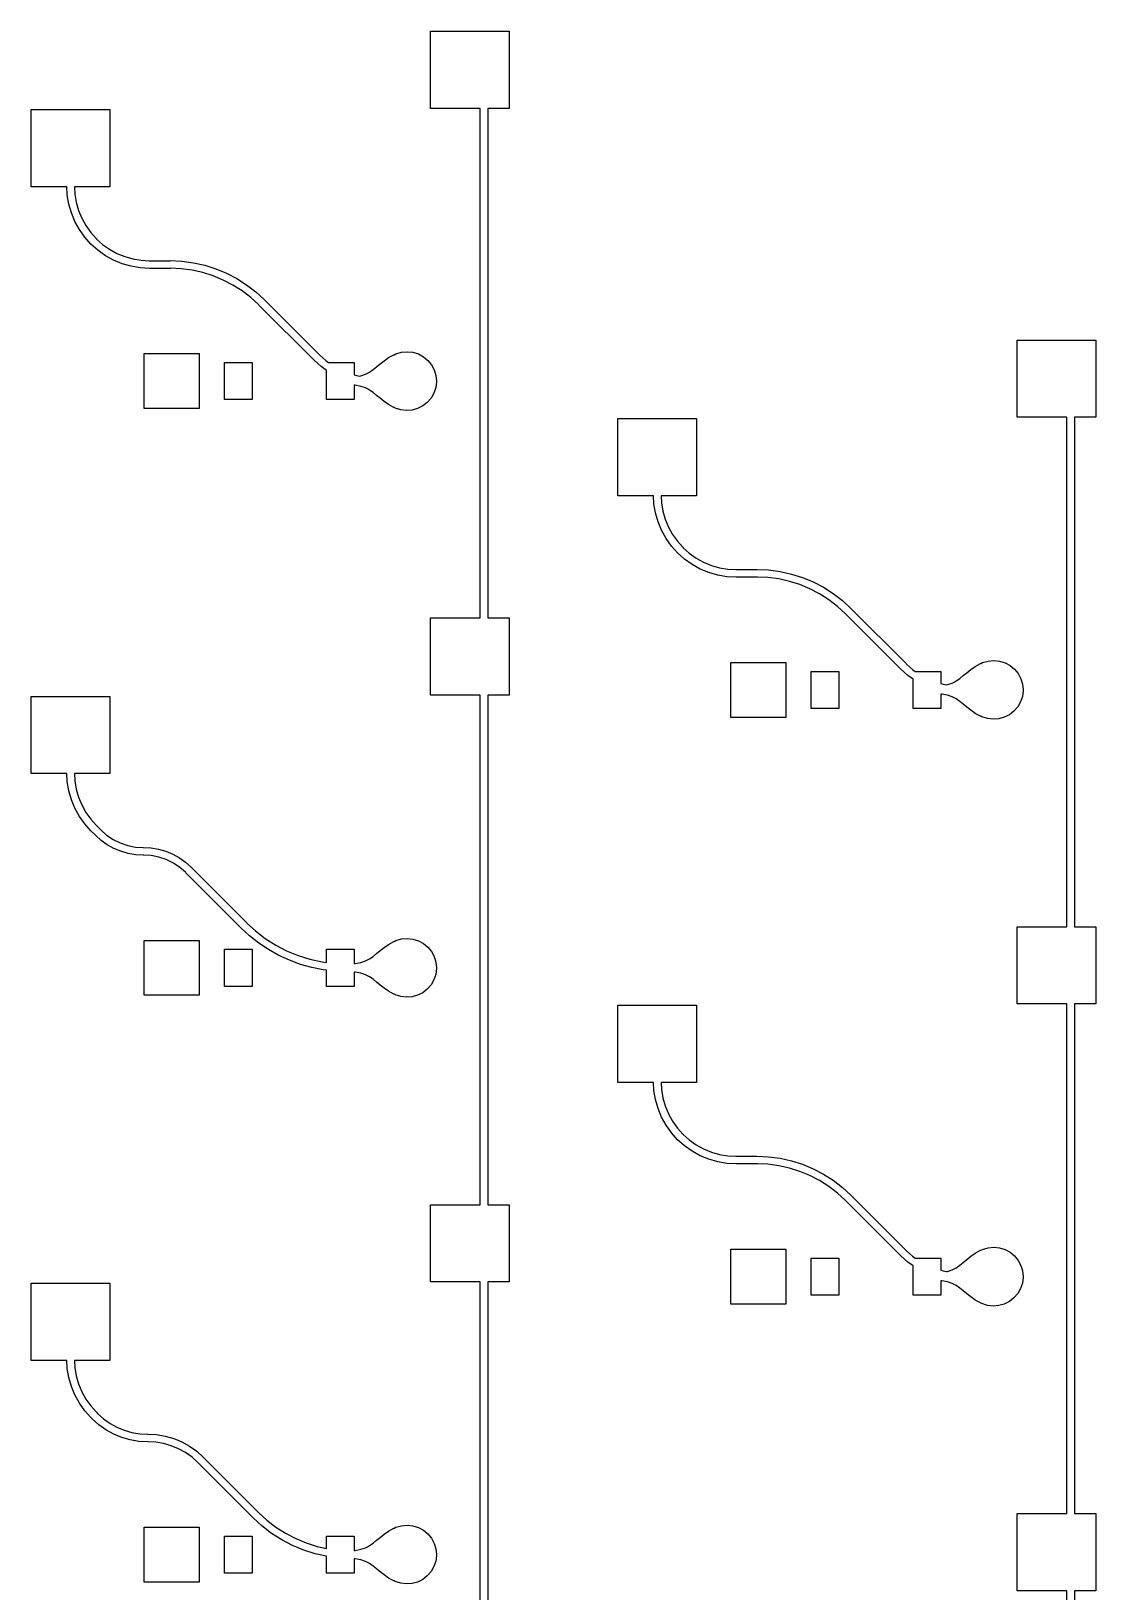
# Model space of a CAD drawing. Extents: x 2.47 to 6.76, y -6.76 to -2.24.
# Drawn here: x 3.968 to 5.325, y -4.421 to -2.432 of the extents above; entities that cross this region are included whole.
import ezdxf

# ---------------------------------------------------------------- set-up
doc = ezdxf.new("R2010")
doc.units = 0
doc.header["$MEASUREMENT"] = 0
doc.layers.add('BLACK', color=7, linetype='CONTINUOUS')

msp = doc.modelspace()

# ---------------------------------------------------------------- linework, layer by layer
at = {"layer": 'BLACK', "linetype": 'CONTINUOUS'}
for p, q in [((4.47658, -2.53031), (4.47658, -2.43189)), ((4.47658, -2.43189), (4.57698, -2.43189)), ((4.57698, -2.43189), (4.57698, -2.53031)), ((3.96765, -2.63031), (3.96765, -2.53189)), ((3.96765, -2.53189), (4.06804, -2.53189)), ((4.06804, -2.53189), (4.06804, -2.63031)), ((4.54011, -2.53031), (4.47658, -2.53031)), ((4.54011, -3.17992), (4.54011, -2.53031)), ((4.57698, -2.53031), (4.54995, -2.53031)), ((4.54995, -2.53031), (4.54995, -3.17992)), ((4.01301, -2.63031), (3.96765, -2.63031)), ((4.01359, -2.64053), (4.01301, -2.63031)), ((4.01557, -2.6522), (4.01359, -2.64053)), ((4.06804, -2.63031), (4.02271, -2.63031)), ((4.02271, -2.63031), (4.02322, -2.63944)), ((4.02322, -2.63944), (4.02502, -2.65004)), ((4.01885, -2.66357), (4.01557, -2.6522)), ((4.02338, -2.67451), (4.01885, -2.66357)), ((4.02502, -2.65004), (4.02799, -2.66037)), ((4.02799, -2.66037), (4.03211, -2.6703)), ((4.0291, -2.68487), (4.02338, -2.67451)), ((4.03595, -2.69452), (4.0291, -2.68487)), ((4.03211, -2.6703), (4.03731, -2.67971)), ((4.03731, -2.67971), (4.04353, -2.68848)), ((4.04384, -2.70335), (4.03595, -2.69452)), ((4.04353, -2.68848), (4.05038, -2.69615)), ((4.05267, -2.71124), (4.04384, -2.70335)), ((4.04384, -2.70335), (4.04384, -2.70335)), ((4.04384, -2.70335), (4.04384, -2.70335)), ((4.05038, -2.69615), (4.05074, -2.69636)), ((4.05074, -2.69636), (4.0508, -2.69639)), ((4.0508, -2.69639), (4.05104, -2.69681)), ((4.05104, -2.69681), (4.05871, -2.70366)), ((4.05871, -2.70366), (4.06748, -2.70988)), ((4.06232, -2.71809), (4.05267, -2.71124)), ((4.07268, -2.72381), (4.06232, -2.71809)), ((4.06748, -2.70988), (4.07689, -2.71508)), ((4.08362, -2.72835), (4.07268, -2.72381)), ((4.07689, -2.71508), (4.08682, -2.7192)), ((4.08682, -2.7192), (4.09715, -2.72217)), ((4.09715, -2.72217), (4.10775, -2.72397)), ((4.10775, -2.72397), (4.11802, -2.72455)), ((4.11802, -2.72455), (4.11848, -2.72443)), ((4.11848, -2.72443), (4.14498, -2.72443)), ((4.14498, -2.72442), (4.15975, -2.72507)), ((4.14498, -2.72443), (4.14498, -2.72442)), ((4.15975, -2.72507), (4.17442, -2.727)), ((4.09499, -2.73162), (4.08362, -2.72835)), ((4.10666, -2.73361), (4.09499, -2.73162)), ((4.11848, -2.73427), (4.10666, -2.73361)), ((4.14498, -2.73427), (4.11848, -2.73427)), ((4.11848, -2.73427), (4.11848, -2.73427)), ((4.14547, -2.73414), (4.14498, -2.73427)), ((4.14498, -2.73427), (4.14498, -2.73427)), ((4.15891, -2.73472), (4.14547, -2.73414)), ((4.17273, -2.73654), (4.15891, -2.73472)), ((4.18635, -2.73956), (4.17273, -2.73654)), ((4.17442, -2.727), (4.18885, -2.7302)), ((4.19964, -2.74375), (4.18635, -2.73956)), ((4.18885, -2.7302), (4.20296, -2.73465)), ((4.21253, -2.74909), (4.19964, -2.74375)), ((4.20296, -2.73465), (4.21662, -2.74031)), ((4.21662, -2.74031), (4.22974, -2.74714)), ((4.22489, -2.75553), (4.21253, -2.74909)), ((4.23665, -2.76302), (4.22489, -2.75553)), ((4.22974, -2.74714), (4.24221, -2.75508)), ((4.24772, -2.77151), (4.23665, -2.76302)), ((4.24221, -2.75508), (4.25395, -2.76409)), ((4.25395, -2.76409), (4.26485, -2.77408)), ((4.2574, -2.78039), (4.24772, -2.77151)), ((4.25789, -2.78104), (4.2574, -2.78039)), ((4.32823, -2.85137), (4.25789, -2.78104)), ((4.25789, -2.78104), (4.25789, -2.78104)), ((4.25789, -2.78104), (4.25789, -2.78104)), ((4.26485, -2.77408), (4.26485, -2.77408)), ((4.26485, -2.77408), (4.26485, -2.77408)), ((4.26485, -2.77408), (4.33519, -2.84441)), ((4.11178, -2.91295), (4.11178, -2.84295)), ((4.11178, -2.84295), (4.18178, -2.84295)), ((4.18178, -2.84295), (4.18178, -2.91295)), ((4.33519, -2.84441), (4.33519, -2.84441)), ((4.33519, -2.84441), (4.33519, -2.84441)), ((4.33519, -2.84441), (4.33565, -2.84503)), ((4.33565, -2.84503), (4.34326, -2.85184)), ((4.42338, -2.84806), (4.43014, -2.84436)), ((4.43014, -2.84436), (4.43049, -2.84433)), ((4.43049, -2.84433), (4.43052, -2.84434)), ((4.43052, -2.84434), (4.43273, -2.84318)), ((4.43273, -2.84318), (4.43975, -2.84112)), ((4.43975, -2.84112), (4.44704, -2.84045)), ((4.44704, -2.84045), (4.45432, -2.84122)), ((4.45432, -2.84122), (4.46131, -2.84338)), ((4.46131, -2.84338), (4.46775, -2.84686)), ((5.22462, -2.92402), (5.22462, -2.82559)), ((5.22462, -2.82559), (5.32501, -2.82559)), ((5.32501, -2.82559), (5.32501, -2.92402)), ((4.2141, -2.90157), (4.2141, -2.85433)), ((4.2141, -2.85433), (4.24954, -2.85433)), ((4.24954, -2.85433), (4.24954, -2.90157)), ((4.33722, -2.85941), (4.32823, -2.85137)), ((4.32823, -2.85137), (4.32823, -2.85137)), ((4.32823, -2.85137), (4.32823, -2.85137)), ((4.34403, -2.86424), (4.33722, -2.85941)), ((4.34326, -2.85184), (4.34678, -2.85433)), ((4.34403, -2.90157), (4.34403, -2.86424)), ((4.34678, -2.85433), (4.37946, -2.85433)), ((4.37946, -2.85433), (4.37946, -2.86986)), ((4.3991, -2.86651), (4.40365, -2.86334)), ((4.40365, -2.86334), (4.40799, -2.85979)), ((4.40799, -2.85979), (4.41249, -2.85599)), ((4.41249, -2.85599), (4.4125, -2.85598)), ((4.4125, -2.85598), (4.41749, -2.85204)), ((4.41749, -2.85204), (4.41751, -2.85203)), ((4.41751, -2.85203), (4.42334, -2.84808)), ((4.42334, -2.84808), (4.42338, -2.84806)), ((4.46775, -2.84686), (4.47339, -2.85153)), ((4.47339, -2.85153), (4.47802, -2.8572)), ((4.47802, -2.8572), (4.48145, -2.86366)), ((4.48145, -2.86366), (4.48357, -2.87067)), ((4.37946, -2.86986), (4.3825, -2.87073)), ((4.38075, -2.88334), (4.37946, -2.88327)), ((4.37946, -2.88327), (4.37946, -2.90157)), ((4.38801, -2.88466), (4.38075, -2.88334)), ((4.3825, -2.87073), (4.3868, -2.87146)), ((4.3868, -2.87146), (4.38801, -2.87124)), ((4.38801, -2.87124), (4.38802, -2.87124)), ((4.38802, -2.88467), (4.38801, -2.88466)), ((4.38802, -2.87124), (4.39399, -2.86919)), ((4.39399, -2.88672), (4.38802, -2.88467)), ((4.39399, -2.86919), (4.39401, -2.86918)), ((4.39399, -2.86919), (4.39399, -2.86919)), ((4.39401, -2.86918), (4.39644, -2.86791)), ((4.39644, -2.86791), (4.39909, -2.86652)), ((4.39909, -2.86652), (4.3991, -2.86651)), ((4.39909, -2.86652), (4.39909, -2.86652)), ((4.48427, -2.879), (4.48335, -2.88626)), ((4.48357, -2.87067), (4.48428, -2.87795)), ((4.48428, -2.87795), (4.48427, -2.879)), ((4.24954, -2.90157), (4.2141, -2.90157)), ((4.37946, -2.90157), (4.34403, -2.90157)), ((4.39401, -2.88672), (4.39399, -2.88672)), ((4.39399, -2.88672), (4.39399, -2.88672)), ((4.39644, -2.888), (4.39401, -2.88672)), ((4.39909, -2.88939), (4.39644, -2.888)), ((4.3991, -2.8894), (4.39909, -2.88939)), ((4.39909, -2.88939), (4.39909, -2.88939)), ((4.40365, -2.89257), (4.3991, -2.8894)), ((4.40799, -2.89612), (4.40365, -2.89257)), ((4.41249, -2.89992), (4.40799, -2.89612)), ((4.4125, -2.89993), (4.41249, -2.89992)), ((4.41749, -2.90386), (4.4125, -2.89993)), ((4.41751, -2.90388), (4.41749, -2.90386)), ((4.42334, -2.90782), (4.41751, -2.90388)), ((4.47742, -2.89957), (4.47264, -2.90511)), ((4.48104, -2.89321), (4.47742, -2.89957)), ((4.48335, -2.88626), (4.48104, -2.89321)), ((4.18178, -2.91295), (4.11178, -2.91295)), ((4.42338, -2.90785), (4.42334, -2.90782)), ((4.43014, -2.91154), (4.42338, -2.90785)), ((4.43035, -2.9116), (4.43014, -2.91154)), ((4.43043, -2.91157), (4.43035, -2.9116)), ((4.43177, -2.91232), (4.43043, -2.91157)), ((4.43873, -2.91458), (4.43177, -2.91232)), ((4.446, -2.91544), (4.43873, -2.91458)), ((4.45329, -2.91488), (4.446, -2.91544)), ((4.46034, -2.91291), (4.45329, -2.91488)), ((4.46687, -2.90962), (4.46034, -2.91291)), ((4.47264, -2.90511), (4.46687, -2.90962)), ((5.28814, -2.92402), (5.22462, -2.92402)), ((5.28814, -3.57362), (5.28814, -2.92402)), ((5.32501, -2.92402), (5.29798, -2.92402)), ((5.29798, -2.92402), (5.29798, -3.57362)), ((4.71568, -3.02402), (4.71568, -2.92559)), ((4.71568, -2.92559), (4.81607, -2.92559)), ((4.81607, -2.92559), (4.81607, -3.02402)), ((4.76104, -3.02402), (4.71568, -3.02402)), ((4.76162, -3.03423), (4.76104, -3.02402)), ((4.81607, -3.02402), (4.77074, -3.02402)), ((4.77074, -3.02402), (4.77125, -3.03314)), ((4.7636, -3.0459), (4.76162, -3.03423)), ((4.77125, -3.03314), (4.77305, -3.04374)), ((4.77305, -3.04374), (4.77603, -3.05407)), ((4.76688, -3.05727), (4.7636, -3.0459)), ((4.77141, -3.06821), (4.76688, -3.05727)), ((4.77603, -3.05407), (4.78014, -3.064)), ((4.77713, -3.07857), (4.77141, -3.06821)), ((4.78398, -3.08822), (4.77713, -3.07857)), ((4.78014, -3.064), (4.78534, -3.07341)), ((4.78534, -3.07341), (4.79156, -3.08218)), ((4.79156, -3.08218), (4.79841, -3.08985)), ((4.79187, -3.09705), (4.78398, -3.08822)), ((4.8007, -3.10494), (4.79187, -3.09705)), ((4.79187, -3.09705), (4.79187, -3.09705)), ((4.79187, -3.09705), (4.79187, -3.09705)), ((4.79841, -3.08985), (4.79877, -3.09006)), ((4.79877, -3.09006), (4.79883, -3.09009)), ((4.79883, -3.09009), (4.79907, -3.09051)), ((4.79907, -3.09051), (4.80674, -3.09736)), ((4.80674, -3.09736), (4.81551, -3.10358)), ((4.81551, -3.10358), (4.82492, -3.10878)), ((4.81035, -3.11179), (4.8007, -3.10494)), ((4.82071, -3.11752), (4.81035, -3.11179)), ((4.83165, -3.12205), (4.82071, -3.11752)), ((4.82492, -3.10878), (4.83485, -3.1129)), ((4.84303, -3.12532), (4.83165, -3.12205)), ((4.83485, -3.1129), (4.84518, -3.11587)), ((4.84518, -3.11587), (4.85578, -3.11768)), ((4.85578, -3.11768), (4.86605, -3.11825)), ((4.86605, -3.11825), (4.86652, -3.11813)), ((4.86652, -3.11813), (4.89301, -3.11813)), ((4.89301, -3.11813), (4.90778, -3.11877)), ((4.89301, -3.11813), (4.89301, -3.11813)), ((4.90778, -3.11877), (4.92245, -3.1207)), ((4.92245, -3.1207), (4.93689, -3.1239)), ((4.8547, -3.12731), (4.84303, -3.12532)), ((4.86652, -3.12797), (4.8547, -3.12731)), ((4.89301, -3.12797), (4.86652, -3.12797)), ((4.86652, -3.12797), (4.86652, -3.12797)), ((4.8935, -3.12784), (4.89301, -3.12797)), ((4.89301, -3.12797), (4.89301, -3.12797)), ((4.90694, -3.12842), (4.8935, -3.12784)), ((4.92076, -3.13024), (4.90694, -3.12842)), ((4.93438, -3.13326), (4.92076, -3.13024)), ((4.94768, -3.13746), (4.93438, -3.13326)), ((4.93689, -3.1239), (4.95099, -3.12835)), ((4.96056, -3.14279), (4.94768, -3.13746)), ((4.95099, -3.12835), (4.96465, -3.13401)), ((4.97293, -3.14923), (4.96056, -3.14279)), ((4.96465, -3.13401), (4.97777, -3.14084)), ((4.97777, -3.14084), (4.99024, -3.14878)), ((4.98469, -3.15672), (4.97293, -3.14923)), ((4.99575, -3.16521), (4.98469, -3.15672)), ((4.99024, -3.14878), (5.00198, -3.15779)), ((5.00198, -3.15779), (5.01288, -3.16778)), ((4.47658, -3.27835), (4.47658, -3.17992)), ((4.47658, -3.17992), (4.54011, -3.17992)), ((4.54995, -3.17992), (4.57698, -3.17992)), ((4.57698, -3.17992), (4.57698, -3.27835)), ((5.00543, -3.17409), (4.99575, -3.16521)), ((5.00592, -3.17474), (5.00543, -3.17409)), ((5.07626, -3.24507), (5.00592, -3.17474)), ((5.00592, -3.17474), (5.00592, -3.17474)), ((5.00592, -3.17474), (5.00592, -3.17474)), ((5.01288, -3.16778), (5.01288, -3.16778)), ((5.01288, -3.16778), (5.01288, -3.16778)), ((5.01288, -3.16778), (5.08322, -3.23812)), ((4.85981, -3.30665), (4.85981, -3.23665)), ((4.85981, -3.23665), (4.92981, -3.23665)), ((4.92981, -3.23665), (4.92981, -3.30665)), ((5.08322, -3.23812), (5.08322, -3.23812)), ((5.08322, -3.23812), (5.08322, -3.23812)), ((5.08322, -3.23812), (5.08368, -3.23873)), ((5.08368, -3.23873), (5.09129, -3.24554)), ((5.16554, -3.24573), (5.17137, -3.24178)), ((5.17137, -3.24178), (5.17141, -3.24176)), ((5.17141, -3.24176), (5.17817, -3.23807)), ((5.17817, -3.23807), (5.17852, -3.23803)), ((5.17852, -3.23803), (5.17855, -3.23804)), ((5.17855, -3.23804), (5.18077, -3.23688)), ((5.18077, -3.23688), (5.18779, -3.23482)), ((5.18779, -3.23482), (5.19507, -3.23415)), ((5.19507, -3.23415), (5.20235, -3.23492)), ((5.20235, -3.23492), (5.20934, -3.23708)), ((5.20934, -3.23708), (5.21578, -3.24056)), ((5.21578, -3.24056), (5.22142, -3.24523)), ((4.96214, -3.29528), (4.96214, -3.24803)), ((4.96214, -3.24803), (4.99757, -3.24803)), ((4.99757, -3.24803), (4.99757, -3.29528)), ((5.07626, -3.24508), (5.07626, -3.24507)), ((5.08525, -3.25311), (5.07626, -3.24508)), ((5.07626, -3.24508), (5.07626, -3.24508)), ((5.09206, -3.25794), (5.08525, -3.25311)), ((5.09129, -3.24554), (5.09481, -3.24803)), ((5.09206, -3.29528), (5.09206, -3.25794)), ((5.09481, -3.24803), (5.12749, -3.24803)), ((5.12749, -3.24803), (5.12749, -3.26356)), ((5.14202, -3.26289), (5.14204, -3.26288)), ((5.14204, -3.26288), (5.14447, -3.26161)), ((5.14447, -3.26161), (5.14712, -3.26022)), ((5.14712, -3.26022), (5.14714, -3.26021)), ((5.14712, -3.26022), (5.14712, -3.26022)), ((5.14714, -3.26021), (5.15168, -3.25704)), ((5.15168, -3.25704), (5.15603, -3.25349)), ((5.15603, -3.25349), (5.16052, -3.24969)), ((5.16052, -3.24969), (5.16053, -3.24968)), ((5.16053, -3.24968), (5.16552, -3.24575)), ((5.16552, -3.24575), (5.16554, -3.24573)), ((5.22142, -3.24523), (5.22605, -3.2509)), ((5.22605, -3.2509), (5.22948, -3.25736)), ((5.22948, -3.25736), (5.2316, -3.26437)), ((3.96765, -3.37835), (3.96765, -3.27992)), ((3.96765, -3.27992), (4.06804, -3.27992)), ((4.06804, -3.27992), (4.06804, -3.37835)), ((4.54011, -3.27835), (4.47658, -3.27835)), ((4.54011, -3.92795), (4.54011, -3.27835)), ((4.57698, -3.27835), (4.54995, -3.27835)), ((4.54995, -3.27835), (4.54995, -3.92795)), ((5.12749, -3.26356), (5.13053, -3.26443)), ((5.12878, -3.27704), (5.12749, -3.27697)), ((5.12749, -3.27697), (5.12749, -3.29528)), ((5.13604, -3.27836), (5.12878, -3.27704)), ((5.13053, -3.26443), (5.13483, -3.26516)), ((5.13483, -3.26516), (5.13604, -3.26494)), ((5.13604, -3.26494), (5.13605, -3.26494)), ((5.13605, -3.27837), (5.13604, -3.27836)), ((5.13605, -3.26494), (5.14202, -3.26289)), ((5.14202, -3.28042), (5.13605, -3.27837)), ((5.14202, -3.26289), (5.14202, -3.26289)), ((5.14204, -3.28042), (5.14202, -3.28042)), ((5.14202, -3.28042), (5.14202, -3.28042)), ((5.14447, -3.2817), (5.14204, -3.28042)), ((5.14712, -3.28309), (5.14447, -3.2817)), ((5.23138, -3.27996), (5.22907, -3.28691)), ((5.2323, -3.2727), (5.23138, -3.27996)), ((5.2316, -3.26437), (5.23231, -3.27165)), ((5.23231, -3.27165), (5.2323, -3.2727)), ((4.99757, -3.29528), (4.96214, -3.29528)), ((5.12749, -3.29528), (5.09206, -3.29528)), ((5.14714, -3.2831), (5.14712, -3.28309)), ((5.14712, -3.28309), (5.14712, -3.28309)), ((5.15168, -3.28627), (5.14714, -3.2831)), ((5.15603, -3.28982), (5.15168, -3.28627)), ((5.16052, -3.29362), (5.15603, -3.28982)), ((5.16053, -3.29363), (5.16052, -3.29362)), ((5.16552, -3.29756), (5.16053, -3.29363)), ((5.16554, -3.29758), (5.16552, -3.29756)), ((5.17137, -3.30153), (5.16554, -3.29758)), ((5.17141, -3.30155), (5.17137, -3.30153)), ((5.17817, -3.30524), (5.17141, -3.30155)), ((5.22067, -3.29881), (5.21491, -3.30332)), ((5.22546, -3.29327), (5.22067, -3.29881)), ((5.22907, -3.28691), (5.22546, -3.29327)), ((4.92981, -3.30665), (4.85981, -3.30665)), ((5.17838, -3.3053), (5.17817, -3.30524)), ((5.17846, -3.30527), (5.17838, -3.3053)), ((5.1798, -3.30602), (5.17846, -3.30527)), ((5.18676, -3.30828), (5.1798, -3.30602)), ((5.19403, -3.30915), (5.18676, -3.30828)), ((5.20132, -3.30858), (5.19403, -3.30915)), ((5.20837, -3.30662), (5.20132, -3.30858)), ((5.21491, -3.30332), (5.20837, -3.30662)), ((4.01301, -3.37835), (3.96765, -3.37835)), ((4.01359, -3.38856), (4.01301, -3.37835)), ((4.06804, -3.37835), (4.02271, -3.37835)), ((4.02271, -3.37835), (4.02322, -3.38747)), ((4.01557, -3.40023), (4.01359, -3.38856)), ((4.01885, -3.4116), (4.01557, -3.40023)), ((4.02322, -3.38747), (4.02502, -3.39807)), ((4.02502, -3.39807), (4.02799, -3.4084)), ((4.02338, -3.42254), (4.01885, -3.4116)), ((4.02799, -3.4084), (4.03211, -3.41834)), ((4.03211, -3.41834), (4.03731, -3.42775)), ((4.0291, -3.4329), (4.02338, -3.42254)), ((4.03595, -3.44256), (4.0291, -3.4329)), ((4.03731, -3.42775), (4.04353, -3.43651)), ((4.04353, -3.43651), (4.05038, -3.44418)), ((4.04384, -3.45138), (4.03595, -3.44256)), ((4.04384, -3.45138), (4.04384, -3.45138)), ((4.04384, -3.45138), (4.04384, -3.45138)), ((4.04945, -3.45699), (4.04384, -3.45138)), ((4.04384, -3.45138), (4.04384, -3.45138)), ((4.05668, -3.46345), (4.04945, -3.45699)), ((4.05038, -3.44418), (4.0508, -3.44442)), ((4.0508, -3.44442), (4.0508, -3.44442)), ((4.0508, -3.44442), (4.05641, -3.45003)), ((4.05641, -3.45003), (4.05688, -3.45066)), ((4.05688, -3.45066), (4.06384, -3.45676)), ((4.06384, -3.45676), (4.07219, -3.46234)), ((4.06458, -3.46905), (4.05668, -3.46345)), ((4.07306, -3.47374), (4.06458, -3.46905)), ((4.07219, -3.46234), (4.08119, -3.46678)), ((4.08201, -3.47745), (4.07306, -3.47374)), ((4.08119, -3.46678), (4.09069, -3.47001)), ((4.09132, -3.48013), (4.08201, -3.47745)), ((4.09069, -3.47001), (4.10054, -3.47196)), ((4.10088, -3.48176), (4.09132, -3.48013)), ((4.10054, -3.47196), (4.11006, -3.47259)), ((4.11006, -3.47259), (4.11055, -3.47246)), ((4.11055, -3.47246), (4.11055, -3.47246)), ((4.11055, -3.47246), (4.11055, -3.47246)), ((4.11055, -3.47246), (4.11055, -3.47246)), ((4.11055, -3.47246), (4.12023, -3.473)), ((4.12023, -3.473), (4.12978, -3.47462)), ((4.12978, -3.47462), (4.13909, -3.47731)), ((4.13909, -3.47731), (4.14805, -3.48101)), ((4.14805, -3.48101), (4.15653, -3.4857)), ((4.11055, -3.4823), (4.10088, -3.48176)), ((4.11105, -3.48217), (4.11055, -3.4823)), ((4.11055, -3.4823), (4.11055, -3.4823)), ((4.11055, -3.4823), (4.11055, -3.4823)), ((4.11055, -3.4823), (4.11055, -3.4823)), ((4.12057, -3.48279), (4.11105, -3.48217)), ((4.13041, -3.48475), (4.12057, -3.48279)), ((4.13992, -3.48798), (4.13041, -3.48475)), ((4.14892, -3.49242), (4.13992, -3.48798)), ((4.15727, -3.49799), (4.14892, -3.49242)), ((4.15653, -3.4857), (4.16443, -3.49131)), ((4.16422, -3.5041), (4.15727, -3.49799)), ((4.16443, -3.49131), (4.17166, -3.49777)), ((4.17166, -3.49777), (4.17166, -3.49777)), ((4.17166, -3.49777), (4.17166, -3.49777)), ((4.17166, -3.49777), (4.24199, -3.5681)), ((4.1647, -3.50473), (4.16422, -3.5041)), ((4.23503, -3.57506), (4.1647, -3.50473)), ((4.1647, -3.50473), (4.1647, -3.50473)), ((4.1647, -3.50473), (4.1647, -3.50473)), ((4.24603, -3.58523), (4.23503, -3.57506)), ((4.23503, -3.57506), (4.23503, -3.57506)), ((4.24199, -3.5681), (4.24199, -3.5681)), ((4.24199, -3.5681), (4.24199, -3.5681)), ((4.24199, -3.5681), (4.24254, -3.56884)), ((4.24254, -3.56884), (4.25351, -3.57889)), ((4.25351, -3.57889), (4.26604, -3.5885)), ((5.22462, -3.67205), (5.22462, -3.57362)), ((5.22462, -3.57362), (5.28814, -3.57362)), ((5.29798, -3.57362), (5.32501, -3.57362)), ((5.32501, -3.57362), (5.32501, -3.67205)), ((4.11178, -3.66098), (4.11178, -3.59098)), ((4.11178, -3.59098), (4.18178, -3.59098)), ((4.18178, -3.59098), (4.18178, -3.66098)), ((4.25778, -3.59449), (4.24603, -3.58523)), ((4.27023, -3.60281), (4.25778, -3.59449)), ((4.26604, -3.5885), (4.27935, -3.59699)), ((4.27935, -3.59699), (4.29336, -3.60428)), ((4.4125, -3.60401), (4.41749, -3.60008)), ((4.41749, -3.60008), (4.41751, -3.60006)), ((4.41751, -3.60006), (4.42334, -3.59611)), ((4.42334, -3.59611), (4.42338, -3.59609)), ((4.42338, -3.59609), (4.43014, -3.5924)), ((4.43014, -3.5924), (4.43049, -3.59236)), ((4.43049, -3.59236), (4.43052, -3.59237)), ((4.43052, -3.59237), (4.43273, -3.59121)), ((4.43273, -3.59121), (4.43975, -3.58915)), ((4.43975, -3.58915), (4.44704, -3.58849)), ((4.44704, -3.58849), (4.45432, -3.58925)), ((4.45432, -3.58925), (4.46131, -3.59141)), ((4.46131, -3.59141), (4.46775, -3.5949)), ((4.46775, -3.5949), (4.47339, -3.59956)), ((4.47339, -3.59956), (4.47802, -3.60523)), ((4.2141, -3.64961), (4.2141, -3.60236)), ((4.2141, -3.60236), (4.24954, -3.60236)), ((4.24954, -3.60236), (4.24954, -3.64961)), ((4.28329, -3.61012), (4.27023, -3.60281)), ((4.29689, -3.61639), (4.28329, -3.61012)), ((4.29336, -3.60428), (4.30795, -3.61032)), ((4.31093, -3.62157), (4.29689, -3.61639)), ((4.30795, -3.61032), (4.323, -3.61507)), ((4.323, -3.61507), (4.33842, -3.61848)), ((4.33842, -3.61848), (4.34403, -3.61922)), ((4.34403, -3.61922), (4.34403, -3.60236)), ((4.34403, -3.60236), (4.37946, -3.60236)), ((4.37946, -3.60236), (4.37946, -3.62066)), ((4.37946, -3.62066), (4.38075, -3.6206)), ((4.38075, -3.6206), (4.38801, -3.61927)), ((4.38801, -3.61927), (4.38802, -3.61927)), ((4.38802, -3.61927), (4.39399, -3.61722)), ((4.39399, -3.61722), (4.39401, -3.61721)), ((4.39399, -3.61722), (4.39399, -3.61722)), ((4.39401, -3.61721), (4.39644, -3.61594)), ((4.39644, -3.61594), (4.39909, -3.61455)), ((4.39909, -3.61455), (4.3991, -3.61454)), ((4.39909, -3.61455), (4.39909, -3.61455)), ((4.3991, -3.61454), (4.40365, -3.61137)), ((4.40365, -3.61137), (4.40799, -3.60782)), ((4.40799, -3.60782), (4.41249, -3.60402)), ((4.41249, -3.60402), (4.4125, -3.60401)), ((4.47802, -3.60523), (4.48145, -3.61169)), ((4.48145, -3.61169), (4.48357, -3.6187)), ((4.48357, -3.6187), (4.48428, -3.62598)), ((4.32534, -3.62564), (4.31093, -3.62157)), ((4.34002, -3.62856), (4.32534, -3.62564)), ((4.34403, -3.62903), (4.34002, -3.62856)), ((4.34403, -3.64961), (4.34403, -3.62903)), ((4.38075, -3.63137), (4.37946, -3.6313)), ((4.37946, -3.6313), (4.37946, -3.64961)), ((4.38801, -3.6327), (4.38075, -3.63137)), ((4.38802, -3.6327), (4.38801, -3.6327)), ((4.39399, -3.63475), (4.38802, -3.6327)), ((4.39401, -3.63475), (4.39399, -3.63475)), ((4.39399, -3.63475), (4.39399, -3.63475)), ((4.39644, -3.63603), (4.39401, -3.63475)), ((4.39909, -3.63742), (4.39644, -3.63603)), ((4.3991, -3.63743), (4.39909, -3.63742)), ((4.39909, -3.63742), (4.39909, -3.63742)), ((4.40365, -3.6406), (4.3991, -3.63743)), ((4.40799, -3.64415), (4.40365, -3.6406)), ((4.48335, -3.63429), (4.48104, -3.64124)), ((4.48427, -3.62703), (4.48335, -3.63429)), ((4.48428, -3.62598), (4.48427, -3.62703)), ((4.24954, -3.64961), (4.2141, -3.64961)), ((4.37946, -3.64961), (4.34403, -3.64961)), ((4.41249, -3.64795), (4.40799, -3.64415)), ((4.4125, -3.64796), (4.41249, -3.64795)), ((4.41749, -3.65189), (4.4125, -3.64796)), ((4.41751, -3.65191), (4.41749, -3.65189)), ((4.42334, -3.65586), (4.41751, -3.65191)), ((4.42338, -3.65588), (4.42334, -3.65586)), ((4.43014, -3.65957), (4.42338, -3.65588)), ((4.43035, -3.65963), (4.43014, -3.65957)), ((4.43043, -3.6596), (4.43035, -3.65963)), ((4.43177, -3.66035), (4.43043, -3.6596)), ((4.43873, -3.66261), (4.43177, -3.66035)), ((4.46687, -3.65765), (4.46034, -3.66095)), ((4.47264, -3.65314), (4.46687, -3.65765)), ((4.47742, -3.6476), (4.47264, -3.65314)), ((4.48104, -3.64124), (4.47742, -3.6476)), ((4.18178, -3.66098), (4.11178, -3.66098)), ((4.446, -3.66348), (4.43873, -3.66261)), ((4.45329, -3.66291), (4.446, -3.66348)), ((4.46034, -3.66095), (4.45329, -3.66291)), ((4.71568, -3.77205), (4.71568, -3.67362)), ((4.71568, -3.67362), (4.81607, -3.67362)), ((4.81607, -3.67362), (4.81607, -3.77205)), ((5.28814, -3.67205), (5.22462, -3.67205)), ((5.28814, -4.32165), (5.28814, -3.67205)), ((5.32501, -3.67205), (5.29798, -3.67205)), ((5.29798, -3.67205), (5.29798, -4.32165)), ((4.76104, -3.77205), (4.71568, -3.77205)), ((4.76162, -3.78226), (4.76104, -3.77205)), ((4.81607, -3.77205), (4.77074, -3.77205)), ((4.77074, -3.77205), (4.77125, -3.78117)), ((4.7636, -3.79393), (4.76162, -3.78226)), ((4.76688, -3.8053), (4.7636, -3.79393)), ((4.77125, -3.78117), (4.77305, -3.79177)), ((4.77305, -3.79177), (4.77603, -3.8021)), ((4.77141, -3.81624), (4.76688, -3.8053)), ((4.77713, -3.8266), (4.77141, -3.81624)), ((4.77603, -3.8021), (4.78014, -3.81204)), ((4.78014, -3.81204), (4.78534, -3.82145)), ((4.78398, -3.83626), (4.77713, -3.8266)), ((4.79187, -3.84508), (4.78398, -3.83626)), ((4.78534, -3.82145), (4.79156, -3.83021)), ((4.79156, -3.83021), (4.79841, -3.83788)), ((4.79841, -3.83788), (4.79877, -3.83809)), ((4.79877, -3.83809), (4.79883, -3.83812)), ((4.79883, -3.83812), (4.79907, -3.83854)), ((4.79907, -3.83854), (4.80674, -3.84539)), ((4.8007, -3.85297), (4.79187, -3.84508)), ((4.79187, -3.84508), (4.79187, -3.84508)), ((4.79187, -3.84508), (4.79187, -3.84508)), ((4.81035, -3.85982), (4.8007, -3.85297)), ((4.80674, -3.84539), (4.81551, -3.85161)), ((4.81551, -3.85161), (4.82492, -3.85682)), ((4.82492, -3.85682), (4.83485, -3.86093)), ((4.82071, -3.86555), (4.81035, -3.85982)), ((4.83165, -3.87008), (4.82071, -3.86555)), ((4.84303, -3.87335), (4.83165, -3.87008)), ((4.83485, -3.86093), (4.84518, -3.86391)), ((4.8547, -3.87534), (4.84303, -3.87335)), ((4.84518, -3.86391), (4.85578, -3.86571)), ((4.86652, -3.876), (4.8547, -3.87534)), ((4.85578, -3.86571), (4.86605, -3.86628)), ((4.86605, -3.86628), (4.86652, -3.86616)), ((4.86652, -3.86616), (4.89301, -3.86616)), ((4.89301, -3.876), (4.86652, -3.876)), ((4.86652, -3.876), (4.86652, -3.876)), ((4.89301, -3.86616), (4.90778, -3.8668)), ((4.89301, -3.86616), (4.89301, -3.86616)), ((4.8935, -3.87587), (4.89301, -3.876)), ((4.89301, -3.876), (4.89301, -3.876)), ((4.90694, -3.87646), (4.8935, -3.87587)), ((4.92076, -3.87828), (4.90694, -3.87646)), ((4.90778, -3.8668), (4.92245, -3.86873)), ((4.93438, -3.88129), (4.92076, -3.87828)), ((4.92245, -3.86873), (4.93689, -3.87193)), ((4.93689, -3.87193), (4.95099, -3.87638)), ((4.95099, -3.87638), (4.96465, -3.88204)), ((4.94768, -3.88549), (4.93438, -3.88129)), ((4.96056, -3.89082), (4.94768, -3.88549)), ((4.97293, -3.89726), (4.96056, -3.89082)), ((4.96465, -3.88204), (4.97777, -3.88887)), ((4.98469, -3.90475), (4.97293, -3.89726)), ((4.97777, -3.88887), (4.99024, -3.89682)), ((4.99024, -3.89682), (5.00198, -3.90582)), ((4.99575, -3.91324), (4.98469, -3.90475)), ((5.00543, -3.92212), (4.99575, -3.91324)), ((5.00198, -3.90582), (5.01288, -3.91581)), ((5.01288, -3.91581), (5.01288, -3.91581)), ((5.01288, -3.91581), (5.01288, -3.91581)), ((5.01288, -3.91581), (5.08322, -3.98615)), ((4.47658, -4.02638), (4.47658, -3.92795)), ((4.47658, -3.92795), (4.54011, -3.92795)), ((4.54995, -3.92795), (4.57698, -3.92795)), ((4.57698, -3.92795), (4.57698, -4.02638)), ((5.00592, -3.92277), (5.00543, -3.92212)), ((5.07626, -3.99311), (5.00592, -3.92277)), ((5.00592, -3.92277), (5.00592, -3.92277)), ((5.00592, -3.92277), (5.00592, -3.92277)), ((4.85981, -4.05469), (4.85981, -3.98469)), ((4.85981, -3.98469), (4.92981, -3.98469)), ((4.92981, -3.98469), (4.92981, -4.05469)), ((4.96214, -4.04331), (4.96214, -3.99606)), ((4.96214, -3.99606), (4.99757, -3.99606)), ((4.99757, -3.99606), (4.99757, -4.04331)), ((5.08525, -4.00114), (5.07626, -3.99311)), ((5.07626, -3.99311), (5.07626, -3.99311)), ((5.07626, -3.99311), (5.07626, -3.99311)), ((5.08322, -3.98615), (5.08322, -3.98615)), ((5.08322, -3.98615), (5.08322, -3.98615)), ((5.08322, -3.98615), (5.08368, -3.98677)), ((5.08368, -3.98677), (5.09129, -3.99357)), ((5.09129, -3.99357), (5.09481, -3.99606)), ((5.09481, -3.99606), (5.12749, -3.99606)), ((5.12749, -3.99606), (5.12749, -4.01159)), ((5.15603, -4.00152), (5.16052, -3.99772)), ((5.16052, -3.99772), (5.16053, -3.99771)), ((5.16053, -3.99771), (5.16552, -3.99378)), ((5.16552, -3.99378), (5.16554, -3.99376)), ((5.16554, -3.99376), (5.17137, -3.98981)), ((5.17137, -3.98981), (5.17141, -3.98979)), ((5.17141, -3.98979), (5.17817, -3.9861)), ((5.17817, -3.9861), (5.17852, -3.98606)), ((5.17852, -3.98606), (5.17855, -3.98607)), ((5.17855, -3.98607), (5.18077, -3.98492)), ((5.18077, -3.98492), (5.18779, -3.98285)), ((5.18779, -3.98285), (5.19507, -3.98219)), ((5.19507, -3.98219), (5.20235, -3.98295)), ((5.20235, -3.98295), (5.20934, -3.98512)), ((5.20934, -3.98512), (5.21578, -3.9886)), ((5.21578, -3.9886), (5.22142, -3.99326)), ((5.22142, -3.99326), (5.22605, -3.99893)), ((5.22605, -3.99893), (5.22948, -4.00539)), ((5.09206, -4.00597), (5.08525, -4.00114)), ((5.09206, -4.04331), (5.09206, -4.00597)), ((5.12749, -4.01159), (5.13053, -4.01246)), ((5.13053, -4.01246), (5.13483, -4.01319)), ((5.13483, -4.01319), (5.13604, -4.01297)), ((5.13604, -4.01297), (5.13605, -4.01297)), ((5.13605, -4.01297), (5.14202, -4.01092)), ((5.14202, -4.01092), (5.14202, -4.01092)), ((5.14202, -4.01092), (5.14204, -4.01092)), ((5.14204, -4.01092), (5.14447, -4.00964)), ((5.14447, -4.00964), (5.14712, -4.00825)), ((5.14712, -4.00825), (5.14714, -4.00824)), ((5.14712, -4.00825), (5.14712, -4.00825)), ((5.14714, -4.00824), (5.15168, -4.00507)), ((5.15168, -4.00507), (5.15603, -4.00152)), ((5.22948, -4.00539), (5.2316, -4.0124)), ((5.2316, -4.0124), (5.23231, -4.01969)), ((3.96765, -4.12638), (3.96765, -4.02795)), ((3.96765, -4.02795), (4.06804, -4.02795)), ((4.06804, -4.02795), (4.06804, -4.12638)), ((4.54011, -4.02638), (4.47658, -4.02638)), ((4.54011, -4.67598), (4.54011, -4.02638)), ((4.57698, -4.02638), (4.54995, -4.02638)), ((4.54995, -4.02638), (4.54995, -4.67598)), ((5.12878, -4.02507), (5.12749, -4.02501)), ((5.12749, -4.02501), (5.12749, -4.04331)), ((5.13604, -4.0264), (5.12878, -4.02507)), ((5.13605, -4.0264), (5.13604, -4.0264)), ((5.14202, -4.02845), (5.13605, -4.0264)), ((5.14204, -4.02845), (5.14202, -4.02845)), ((5.14202, -4.02845), (5.14202, -4.02845)), ((5.14447, -4.02973), (5.14204, -4.02845)), ((5.14712, -4.03112), (5.14447, -4.02973)), ((5.14714, -4.03113), (5.14712, -4.03112)), ((5.14712, -4.03112), (5.14712, -4.03112)), ((5.15168, -4.0343), (5.14714, -4.03113)), ((5.15603, -4.03785), (5.15168, -4.0343)), ((5.16052, -4.04165), (5.15603, -4.03785)), ((5.22907, -4.03494), (5.22546, -4.0413)), ((5.23138, -4.02799), (5.22907, -4.03494)), ((5.2323, -4.02073), (5.23138, -4.02799)), ((5.23231, -4.01969), (5.2323, -4.02073)), ((4.92981, -4.05469), (4.85981, -4.05469)), ((4.99757, -4.04331), (4.96214, -4.04331)), ((5.12749, -4.04331), (5.09206, -4.04331)), ((5.16053, -4.04166), (5.16052, -4.04165)), ((5.16552, -4.04559), (5.16053, -4.04166)), ((5.16554, -4.04561), (5.16552, -4.04559)), ((5.17137, -4.04956), (5.16554, -4.04561)), ((5.17141, -4.04958), (5.17137, -4.04956)), ((5.17817, -4.05327), (5.17141, -4.04958)), ((5.17838, -4.05333), (5.17817, -4.05327)), ((5.17846, -4.0533), (5.17838, -4.05333)), ((5.1798, -4.05405), (5.17846, -4.0533)), ((5.18676, -4.05631), (5.1798, -4.05405)), ((5.19403, -4.05718), (5.18676, -4.05631)), ((5.20132, -4.05662), (5.19403, -4.05718)), ((5.20837, -4.05465), (5.20132, -4.05662)), ((5.21491, -4.05135), (5.20837, -4.05465)), ((5.22067, -4.04684), (5.21491, -4.05135)), ((5.22546, -4.0413), (5.22067, -4.04684)), ((4.01301, -4.12638), (3.96765, -4.12638)), ((4.01359, -4.13659), (4.01301, -4.12638)), ((4.01557, -4.14826), (4.01359, -4.13659)), ((4.06804, -4.12638), (4.02271, -4.12638)), ((4.02271, -4.12638), (4.02322, -4.1355)), ((4.02322, -4.1355), (4.02502, -4.1461)), ((4.01885, -4.15964), (4.01557, -4.14826)), ((4.02502, -4.1461), (4.02799, -4.15643)), ((4.02799, -4.15643), (4.03211, -4.16637)), ((4.02338, -4.17057), (4.01885, -4.15964)), ((4.0291, -4.18093), (4.02338, -4.17057)), ((4.03211, -4.16637), (4.03731, -4.17578)), ((4.03731, -4.17578), (4.04353, -4.18454)), ((4.03595, -4.19059), (4.0291, -4.18093)), ((4.04384, -4.19941), (4.03595, -4.19059)), ((4.04353, -4.18454), (4.05038, -4.19221)), ((4.05038, -4.19221), (4.0508, -4.19245)), ((4.0508, -4.19245), (4.0508, -4.19245)), ((4.0508, -4.19245), (4.05237, -4.19403)), ((4.05237, -4.19403), (4.0528, -4.1946)), ((4.0528, -4.1946), (4.05984, -4.20089)), ((4.04541, -4.20099), (4.04384, -4.19941)), ((4.04384, -4.19941), (4.04384, -4.19941)), ((4.04384, -4.19941), (4.04384, -4.19941)), ((4.04384, -4.19941), (4.04384, -4.19941)), ((4.05379, -4.20847), (4.04541, -4.20099)), ((4.04541, -4.20099), (4.04541, -4.20099)), ((4.06295, -4.21497), (4.05379, -4.20847)), ((4.05984, -4.20089), (4.06812, -4.20676)), ((4.07279, -4.22041), (4.06295, -4.21497)), ((4.06812, -4.20676), (4.077, -4.21167)), ((4.077, -4.21167), (4.08637, -4.21555)), ((4.08637, -4.21555), (4.09612, -4.21836)), ((4.08317, -4.22471), (4.07279, -4.22041)), ((4.09397, -4.22782), (4.08317, -4.22471)), ((4.10504, -4.2297), (4.09397, -4.22782)), ((4.09612, -4.21836), (4.10613, -4.22006)), ((4.11626, -4.23033), (4.10504, -4.2297)), ((4.10613, -4.22006), (4.11582, -4.22061)), ((4.11582, -4.22061), (4.11626, -4.22049)), ((4.11626, -4.22049), (4.11626, -4.22049)), ((4.11626, -4.22049), (4.11626, -4.22049)), ((4.11626, -4.22049), (4.11626, -4.22049)), ((4.11626, -4.22049), (4.12748, -4.22112)), ((4.1167, -4.23021), (4.11626, -4.23033)), ((4.11626, -4.23033), (4.11626, -4.23033)), ((4.11626, -4.23033), (4.11626, -4.23033)), ((4.11626, -4.23033), (4.11626, -4.23033)), ((4.12639, -4.23076), (4.1167, -4.23021)), ((4.1364, -4.23246), (4.12639, -4.23076)), ((4.12748, -4.22112), (4.13856, -4.223)), ((4.14615, -4.23527), (4.1364, -4.23246)), ((4.13856, -4.223), (4.14935, -4.22611)), ((4.15553, -4.23915), (4.14615, -4.23527)), ((4.14935, -4.22611), (4.15973, -4.23041)), ((4.15973, -4.23041), (4.16957, -4.23585)), ((4.16957, -4.23585), (4.17873, -4.24235)), ((4.16441, -4.24406), (4.15553, -4.23915)), ((4.17268, -4.24993), (4.16441, -4.24406)), ((4.17972, -4.25622), (4.17268, -4.24993)), ((4.17873, -4.24235), (4.18711, -4.24984)), ((4.18015, -4.25679), (4.17972, -4.25622)), ((4.18015, -4.2568), (4.18015, -4.25679)), ((4.25049, -4.32713), (4.18015, -4.2568)), ((4.18015, -4.2568), (4.18015, -4.2568)), ((4.18711, -4.24984), (4.18711, -4.24984)), ((4.18711, -4.24984), (4.25745, -4.32017)), ((4.26186, -4.33756), (4.25049, -4.32713)), ((4.25049, -4.32713), (4.25049, -4.32713)), ((4.25745, -4.32017), (4.25796, -4.32085)), ((4.25796, -4.32085), (4.26809, -4.33014)), ((4.26809, -4.33014), (4.27966, -4.33902)), ((4.43273, -4.33925), (4.43975, -4.33718)), ((4.43975, -4.33718), (4.44704, -4.33652)), ((4.44704, -4.33652), (4.45432, -4.33728)), ((5.22462, -4.42008), (5.22462, -4.32165)), ((5.22462, -4.32165), (5.28814, -4.32165)), ((5.29798, -4.32165), (5.32501, -4.32165)), ((5.32501, -4.32165), (5.32501, -4.42008)), ((4.11178, -4.40902), (4.11178, -4.33902)), ((4.11178, -4.33902), (4.18178, -4.33902)), ((4.18178, -4.33902), (4.18178, -4.40902)), ((4.2141, -4.39764), (4.2141, -4.35039)), ((4.2141, -4.35039), (4.24954, -4.35039)), ((4.24954, -4.35039), (4.24954, -4.39764)), ((4.27411, -4.34695), (4.26186, -4.33756)), ((4.28712, -4.35524), (4.27411, -4.34695)), ((4.27966, -4.33902), (4.29196, -4.34685)), ((4.30081, -4.36237), (4.28712, -4.35524)), ((4.29196, -4.34685), (4.3049, -4.35359)), ((4.3049, -4.35359), (4.31837, -4.35917)), ((4.34403, -4.36616), (4.34403, -4.35039)), ((4.34403, -4.35039), (4.37946, -4.35039)), ((4.37946, -4.35039), (4.37946, -4.3687)), ((4.40365, -4.3594), (4.40799, -4.35585)), ((4.40799, -4.35585), (4.41249, -4.35205)), ((4.41249, -4.35205), (4.4125, -4.35204)), ((4.4125, -4.35204), (4.41749, -4.34811)), ((4.41749, -4.34811), (4.41751, -4.34809)), ((4.41751, -4.34809), (4.42334, -4.34414)), ((4.42334, -4.34414), (4.42338, -4.34412)), ((4.42338, -4.34412), (4.43014, -4.34043)), ((4.43014, -4.34043), (4.43049, -4.34039)), ((4.43049, -4.34039), (4.43052, -4.34041)), ((4.43052, -4.34041), (4.43273, -4.33925)), ((4.45432, -4.33728), (4.46131, -4.33945)), ((4.46131, -4.33945), (4.46775, -4.34293)), ((4.46775, -4.34293), (4.47339, -4.34759)), ((4.47339, -4.34759), (4.47802, -4.35326)), ((4.47802, -4.35326), (4.48145, -4.35973)), ((4.31506, -4.36827), (4.30081, -4.36237)), ((4.32978, -4.37291), (4.31506, -4.36827)), ((4.31837, -4.35917), (4.33228, -4.36356)), ((4.34403, -4.37607), (4.32978, -4.37291)), ((4.33228, -4.36356), (4.34403, -4.36616)), ((4.34403, -4.39764), (4.34403, -4.37607)), ((4.37946, -4.3687), (4.38075, -4.36863)), ((4.38075, -4.36863), (4.38801, -4.3673)), ((4.38801, -4.3673), (4.38802, -4.3673)), ((4.38802, -4.3673), (4.39399, -4.36525)), ((4.39399, -4.36525), (4.39399, -4.36525)), ((4.39399, -4.36525), (4.39401, -4.36525)), ((4.39401, -4.36525), (4.39644, -4.36397)), ((4.39644, -4.36397), (4.39909, -4.36258)), ((4.39909, -4.36258), (4.3991, -4.36257)), ((4.39909, -4.36258), (4.39909, -4.36258)), ((4.3991, -4.36257), (4.40365, -4.3594)), ((4.48145, -4.35973), (4.48357, -4.36673)), ((4.48427, -4.37506), (4.48335, -4.38232)), ((4.48357, -4.36673), (4.48428, -4.37402)), ((4.48428, -4.37402), (4.48427, -4.37506)), ((4.38075, -4.3794), (4.37946, -4.37934)), ((4.37946, -4.37934), (4.37946, -4.39764)), ((4.38801, -4.38073), (4.38075, -4.3794)), ((4.38802, -4.38073), (4.38801, -4.38073)), ((4.39399, -4.38278), (4.38802, -4.38073)), ((4.39401, -4.38278), (4.39399, -4.38278)), ((4.39399, -4.38278), (4.39399, -4.38278)), ((4.39644, -4.38406), (4.39401, -4.38278)), ((4.39909, -4.38545), (4.39644, -4.38406)), ((4.3991, -4.38546), (4.39909, -4.38545)), ((4.39909, -4.38545), (4.39909, -4.38545)), ((4.40365, -4.38863), (4.3991, -4.38546)), ((4.40799, -4.39218), (4.40365, -4.38863)), ((4.41249, -4.39598), (4.40799, -4.39218)), ((4.4125, -4.39599), (4.41249, -4.39598)), ((4.41749, -4.39992), (4.4125, -4.39599)), ((4.47742, -4.39563), (4.47264, -4.40117)), ((4.48104, -4.38927), (4.47742, -4.39563)), ((4.48335, -4.38232), (4.48104, -4.38927)), ((4.18178, -4.40902), (4.11178, -4.40902)), ((4.24954, -4.39764), (4.2141, -4.39764)), ((4.37946, -4.39764), (4.34403, -4.39764)), ((4.41751, -4.39994), (4.41749, -4.39992)), ((4.42334, -4.40389), (4.41751, -4.39994)), ((4.42338, -4.40391), (4.42334, -4.40389)), ((4.43014, -4.4076), (4.42338, -4.40391)), ((4.43035, -4.40766), (4.43014, -4.4076)), ((4.43043, -4.40763), (4.43035, -4.40766)), ((4.43177, -4.40838), (4.43043, -4.40763)), ((4.43873, -4.41064), (4.43177, -4.40838)), ((4.446, -4.41151), (4.43873, -4.41064)), ((4.45329, -4.41095), (4.446, -4.41151)), ((4.46034, -4.40898), (4.45329, -4.41095)), ((4.46687, -4.40568), (4.46034, -4.40898)), ((4.47264, -4.40117), (4.46687, -4.40568)), ((5.28814, -4.42008), (5.22462, -4.42008)), ((5.28814, -5.06969), (5.28814, -4.42008)), ((5.32501, -4.42008), (5.29798, -4.42008)), ((5.29798, -4.42008), (5.29798, -5.06969))]:
    msp.add_line(p, q, dxfattribs=at)

doc.saveas('drawing.dxf')
